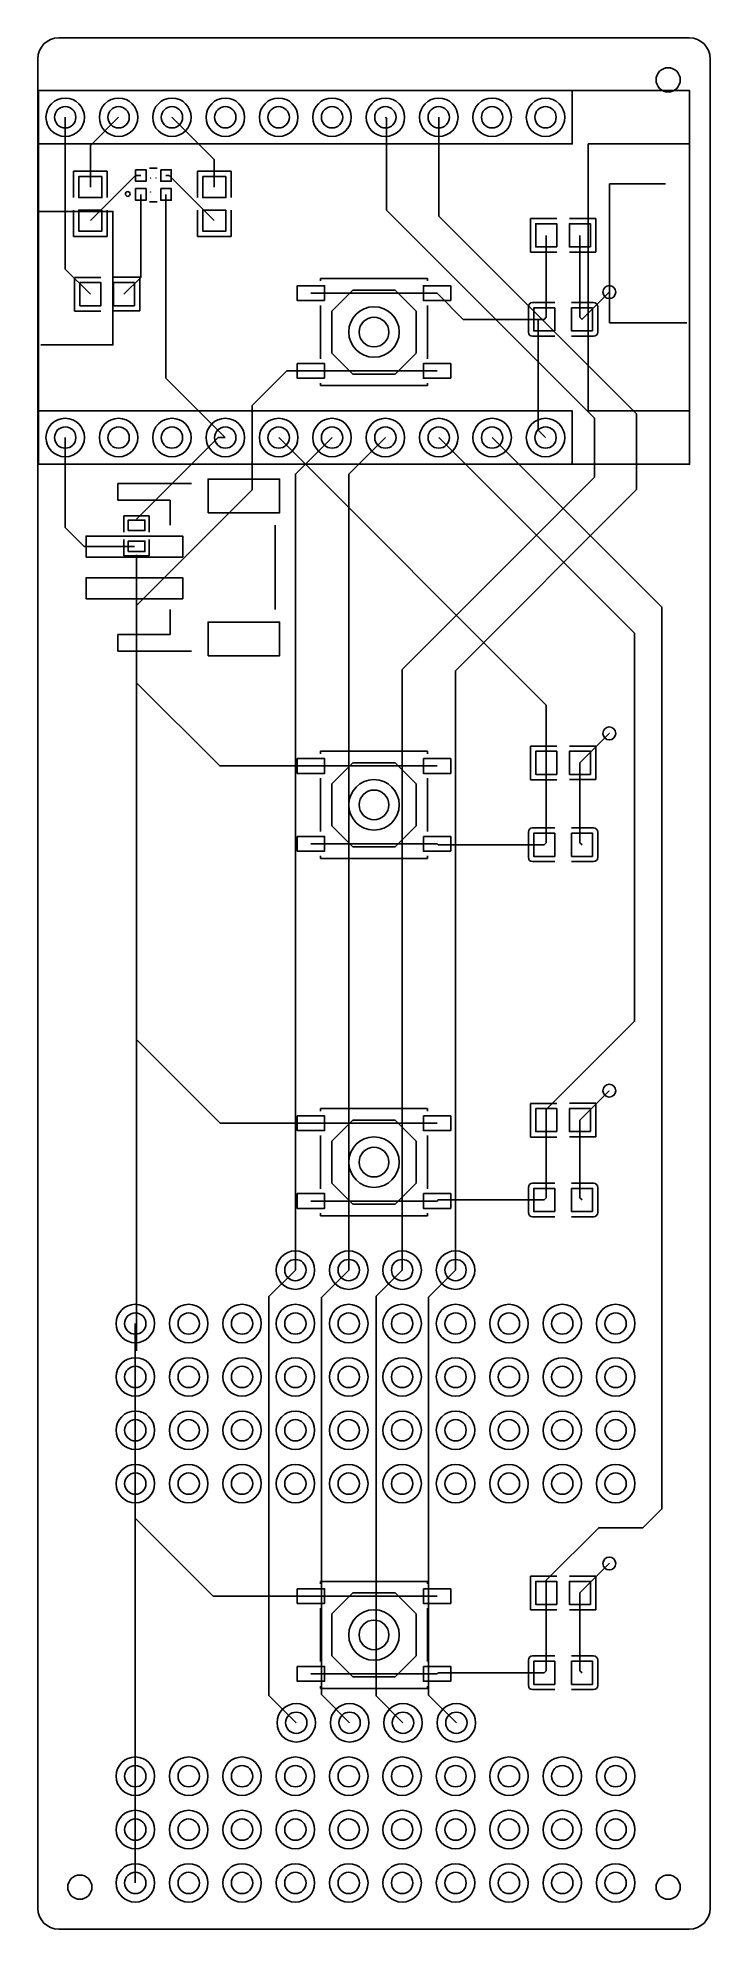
# Model space of a CAD drawing. Header units: millimetres. Extents: x 0 to 32, y -90 to 0.
import ezdxf

# ---------------------------------------------------------------- set-up
doc = ezdxf.new("R2010")
doc.units = ezdxf.units.MM

msp = doc.modelspace()

# ---------------------------------------------------------------- linework, layer by layer
for points in [[(1, 0), (31, 0)], [(0, -89), (0, -1)], [(32, -1), (32, -89)], [(23.528, -2.51), (25.433, -2.51), (25.433, -5.05), (0.033, -5.05), (0.033, -2.51)], [(0.033, -2.51), (23.528, -2.51)], [(25.433, -2.51), (31.021, -2.51), (31.021, -20.29), (0.033, -20.29), (0.033, -2.51), (26.703, -2.51)], [(1.303, -3.78), (1.303, -11.003), (2.5, -12.2)], [(3.843, -3.78), (2.5, -5.123), (2.5, -7.1)], [(6.383, -3.78), (8.4, -5.797), (8.4, -7.1)], [(26.501, -20.9), (26.501, -18.101), (16.6, -8.2), (16.6, -3.837), (16.543, -3.78)], [(19.083, -3.78), (19.083, -8.483), (28.5, -17.9), (28.5, -21.499)], [(31.021, -5.05), (26.195, -5.05), (26.195, -17.75), (31.021, -17.75)], [(5.319, -6.201), (5.682, -6.201)], [(3.3, -6.35), (1.7, -6.35)], [(1.7, -7.6), (1.7, -6.35)], [(2.5, -8.7), (4.65, -6.55), (4.9, -6.55)], [(3.3, -7.6), (3.3, -6.35)], [(8.4, -8.7), (6.25, -6.55), (6.1, -6.55)], [(9.2, -6.35), (7.6, -6.35)], [(7.6, -7.6), (7.6, -6.35)], [(9.2, -7.6), (9.2, -6.35)], [(30.894, -13.559), (27.211, -13.559), (27.211, -6.955), (29.878, -6.955)], [(4.1, -12.2), (4.9, -11.4), (4.9, -7.45)], [(5.682, -7.801), (5.319, -7.801)], [(6.1, -7.45), (6.1, -16.197), (8.923, -19.02)], [(0.147, -14.613), (3.576, -14.613), (3.576, -8.263), (0.02, -8.263)], [(1.705, -8.201), (1.705, -9.451)], [(3.305, -8.201), (3.305, -9.451)], [(7.605, -8.201), (7.605, -9.451)], [(9.205, -8.201), (9.205, -9.451)], [(24.699, -8.605), (23.449, -8.605)], [(23.449, -10.205), (23.449, -8.605)], [(25.3, -8.6), (26.55, -8.6)], [(26.55, -10.2), (26.55, -8.6)], [(3.305, -9.451), (1.705, -9.451)], [(9.205, -9.451), (7.605, -9.451)], [(24.1, -13.4), (24.2, -13.3), (24.2, -9.4)], [(25.9, -13.4), (25.8, -13.3), (25.8, -9.4)], [(24.699, -10.205), (23.449, -10.205)], [(25.3, -10.2), (26.55, -10.2)], [(1.75, -11.4), (1.75, -13)], [(3, -11.4), (1.75, -11.4)], [(3.601, -11.395), (4.851, -11.395)], [(4.851, -11.395), (4.851, -12.995)], [(13.45, -11.45), (18.55, -11.45)], [(13.45, -11.569), (13.45, -11.45)], [(18.55, -11.569), (18.55, -11.45)], [(13, -12.15), (19, -12.15)], [(19, -12.15), (20.25, -13.4), (24.1, -13.4)], [(23.55, -12.6), (23.6, -12.6)], [(24.6, -12.6), (23.6, -12.6)], [(25.4, -12.6), (26.4, -12.6)], [(25.899, -13.4), (27.199, -12.1), (27.2, -12.1)], [(26.45, -12.6), (26.4, -12.6)], [(3, -13), (1.75, -13)], [(3.601, -12.995), (4.851, -12.995)], [(13.45, -15.269), (13.45, -12.731)], [(18.55, -15.269), (18.55, -12.731)], [(23.35, -14), (23.35, -12.8)], [(23.82, -13.4), (23.82, -18.677), (24.163, -19.02)], [(26.65, -14), (26.65, -12.8)], [(23.55, -14.2), (23.6, -14.2)], [(24.6, -14.2), (23.6, -14.2)], [(25.4, -14.2), (26.4, -14.2)], [(26.45, -14.2), (26.4, -14.2)], [(13, -15.85), (11.85, -15.85), (10.199, -17.501)], [(13, -15.85), (19, -15.85)], [(13.45, -16.55), (13.45, -16.431)], [(18.55, -16.55), (13.45, -16.55)], [(18.55, -16.55), (18.55, -16.431)], [(23.528, -17.75), (25.433, -17.75), (25.433, -20.29), (0.033, -20.29), (0.033, -17.75)], [(0.033, -17.75), (23.528, -17.75)], [(10.199, -17.501), (10.199, -20.6)], [(1.303, -19.02), (1.303, -23.303), (2.209, -24.209), (4.597, -24.209)], [(8.923, -19.02), (8.58, -19.02), (4.7, -22.9)], [(11.463, -19.02), (24.2, -31.757), (24.2, -34.5)], [(12.26, -58.64), (12.26, -20.763), (14.003, -19.02)], [(14.8, -58.64), (14.8, -20.763), (16.543, -19.02)], [(19.083, -19.02), (28.4, -28.337), (28.4, -46.8), (24.2, -51), (24.2, -51.5)], [(21.623, -19.02), (29.7, -27.097), (29.7, -70), (28.8, -70.9), (26.7, -70.9), (24.2, -73.4), (24.2, -74)], [(4.7, -27.013), (10.199, -21.514), (10.199, -20.6)], [(3.809, -22), (3.809, -21.212)], [(3.809, -21.212), (7.314, -21.212)], [(17.339, -58.641), (17.339, -30.059), (26.501, -20.9)], [(19.879, -30.12), (28.5, -21.499)], [(6.298, -22), (3.809, -22)], [(6.298, -23.193), (6.298, -22)], [(4.1, -22.75), (5.3, -22.75)], [(4.1, -23.52), (4.1, -22.75)], [(5.3, -23.52), (5.3, -22.75)], [(11.302, -23.193), (11.302, -27.207)], [(4.1, -23.88), (4.1, -24.65)], [(5.3, -23.88), (5.3, -24.65)], [(4.1, -24.65), (5.3, -24.65)], [(4.7, -24.6), (4.7, -35.558), (4.7, -62.476)], [(6.298, -28.4), (6.298, -27.207)], [(3.809, -29.188), (3.809, -28.4)], [(3.809, -28.4), (6.298, -28.4)], [(7.314, -29.188), (3.809, -29.188)], [(19.879, -58.641), (19.879, -30.12)], [(13, -34.65), (8.662, -34.65), (4.7, -30.688)], [(27.2, -33.1), (27.2, -33.1), (25.8, -34.5)], [(13.45, -33.95), (18.55, -33.95)], [(13.45, -33.95), (13.45, -34.069)], [(18.55, -33.95), (18.55, -34.069)], [(24.699, -33.705), (23.449, -33.705)], [(23.449, -35.305), (23.449, -33.705)], [(25.3, -33.7), (26.55, -33.7)], [(26.55, -35.3), (26.55, -33.7)], [(13, -34.65), (19, -34.65)], [(24.1, -38.4), (24.2, -38.3), (24.2, -34.5)], [(25.9, -38.4), (25.8, -38.3), (25.8, -34.5)], [(13.45, -35.231), (13.45, -37.769)], [(18.55, -35.231), (18.55, -37.769)], [(24.699, -35.305), (23.449, -35.305)], [(25.3, -35.3), (26.55, -35.3)], [(23.55, -37.6), (23.6, -37.6)], [(24.6, -37.6), (23.6, -37.6)], [(25.4, -37.6), (26.4, -37.6)], [(26.45, -37.6), (26.4, -37.6)], [(13, -38.35), (19, -38.35)], [(19, -38.35), (19.05, -38.4), (24.1, -38.4)], [(23.35, -39), (23.35, -37.8)], [(26.65, -39), (26.65, -37.8)], [(13.45, -38.931), (13.45, -39.05)], [(18.55, -39.05), (13.45, -39.05)], [(18.55, -38.931), (18.55, -39.05)], [(23.55, -39.2), (23.6, -39.2)], [(24.6, -39.2), (23.6, -39.2)], [(25.4, -39.2), (26.4, -39.2)], [(26.45, -39.2), (26.4, -39.2)], [(13, -51.65), (8.684, -51.65), (4.7, -47.666)], [(25.8, -51.5), (27.2, -50.1), (27.2, -50.1)], [(13.45, -50.95), (18.55, -50.95)], [(13.45, -50.95), (13.45, -51.069)], [(18.55, -50.95), (18.55, -51.069)], [(24.699, -50.705), (23.449, -50.705)], [(23.449, -52.305), (23.449, -50.705)], [(25.3, -50.7), (26.55, -50.7)], [(26.55, -52.3), (26.55, -50.7)], [(13, -51.65), (19, -51.65)], [(24.1, -55.3), (24.2, -55.2), (24.2, -51.5)], [(25.9, -55.3), (25.8, -55.2), (25.8, -51.5)], [(13.45, -52.231), (13.45, -54.769)], [(18.55, -52.231), (18.55, -54.769)], [(24.699, -52.305), (23.449, -52.305)], [(25.3, -52.3), (26.55, -52.3)], [(23.35, -55.9), (23.35, -54.7)], [(23.55, -54.5), (23.6, -54.5)], [(24.6, -54.5), (23.6, -54.5)], [(25.4, -54.5), (26.4, -54.5)], [(26.45, -54.5), (26.4, -54.5)], [(26.65, -55.9), (26.65, -54.7)], [(13, -55.35), (19, -55.35)], [(19, -55.35), (19.05, -55.3), (24.1, -55.3)], [(13.45, -55.931), (13.45, -56.05)], [(18.55, -56.05), (13.45, -56.05)], [(18.55, -55.931), (18.55, -56.05)], [(23.55, -56.1), (23.6, -56.1)], [(24.6, -56.1), (23.6, -56.1)], [(25.4, -56.1), (26.4, -56.1)], [(26.45, -56.1), (26.4, -56.1)], [(12.3, -80.18), (11, -78.88), (11, -59.9), (12.26, -58.64)], [(14.84, -80.18), (13.5, -78.84), (13.5, -59.94), (14.8, -58.64)], [(17.38, -80.18), (16.1, -78.9), (16.1, -59.88), (17.34, -58.64)], [(19.92, -80.18), (18.6, -78.86), (18.6, -59.92), (19.88, -58.64)], [(4.64, -61.18), (4.64, -63.72)], [(4.64, -63.72), (4.64, -66.26)], [(4.64, -66.26), (4.64, -68.8)], [(13.001, -74.151), (8.35, -74.151), (4.639, -70.44), (4.639, -68.799)], [(4.64, -68.8), (4.64, -82.72)], [(27.2, -72.6), (27.2, -72.6), (25.8, -74)], [(13.45, -73.45), (18.55, -73.45)], [(13.45, -73.45), (13.45, -73.569)], [(18.55, -73.45), (18.55, -73.569)], [(24.699, -73.205), (23.449, -73.205)], [(23.449, -74.805), (23.449, -73.205)], [(25.3, -73.2), (26.55, -73.2)], [(26.55, -74.8), (26.55, -73.2)], [(13, -74.15), (19, -74.15)], [(24.1, -77.8), (24.2, -77.7), (24.2, -74)], [(25.9, -77.8), (25.8, -77.7), (25.8, -74)], [(13.45, -74.731), (13.45, -77.269)], [(18.55, -74.731), (18.55, -77.269)], [(24.699, -74.805), (23.449, -74.805)], [(25.3, -74.8), (26.55, -74.8)], [(23.35, -78.4), (23.35, -77.2)], [(23.55, -77), (23.6, -77)], [(24.6, -77), (23.6, -77)], [(25.4, -77), (26.4, -77)], [(26.45, -77), (26.4, -77)], [(26.65, -78.4), (26.65, -77.2)], [(13, -77.85), (19, -77.85)], [(19, -77.85), (19.05, -77.8), (24.1, -77.8)], [(13.45, -78.431), (13.45, -78.55)], [(18.55, -78.55), (13.45, -78.55)], [(18.55, -78.431), (18.55, -78.55)], [(23.55, -78.6), (23.6, -78.6)], [(24.6, -78.6), (23.6, -78.6)], [(25.4, -78.6), (26.4, -78.6)], [(26.45, -78.6), (26.4, -78.6)], [(4.64, -82.72), (4.64, -85.26)], [(4.64, -85.26), (4.64, -87.8)], [(31, -90), (1, -90)]]:
    msp.add_lwpolyline(points)
for points in [[(4.65, -6.276), (5.15, -6.276), (5.15, -6.826), (4.65, -6.826)], [(5.85, -6.276), (6.35, -6.276), (6.35, -6.826), (5.85, -6.826)], [(3.05, -6.6), (3.05, -7.6), (1.95, -7.6), (1.95, -6.6)], [(4.65, -7.176), (5.15, -7.176), (5.15, -7.726), (4.65, -7.726)], [(5.37, -6.671), (5.37, -6.671), (5.37, -6.681), (5.37, -6.681), (5.37, -6.671)], [(5.63, -6.661), (5.63, -6.661), (5.63, -6.67), (5.63, -6.67), (5.63, -6.661)], [(5.85, -7.176), (6.35, -7.176), (6.35, -7.726), (5.85, -7.726)], [(8.95, -6.6), (8.95, -7.6), (7.85, -7.6), (7.85, -6.6)], [(5.37, -7.331), (5.37, -7.331), (5.37, -7.34), (5.37, -7.34), (5.37, -7.331)], [(3.05, -8.2), (3.05, -9.2), (1.95, -9.2), (1.95, -8.2)], [(8.95, -8.2), (8.95, -9.2), (7.85, -9.2), (7.85, -8.2)], [(24.7, -9.95), (23.7, -9.95), (23.7, -8.85), (24.7, -8.85)], [(26.3, -9.95), (25.3, -9.95), (25.3, -8.85), (26.3, -8.85)], [(2, -11.65), (3, -11.65), (3, -12.75), (2, -12.75)], [(3.6, -11.65), (4.6, -11.65), (4.6, -12.75), (3.6, -12.75)], [(13.65, -12.5), (12.35, -12.5), (12.35, -11.8), (13.65, -11.8)], [(17, -16), (15, -16), (15, -16), (14, -15), (14, -13), (15, -12), (17, -12), (18, -13), (18, -15), (18, -15), (17, -16)], [(19.65, -12.5), (18.35, -12.5), (18.35, -11.8), (19.65, -11.8)], [(24.6, -13.95), (23.6, -13.95), (23.6, -12.85), (24.6, -12.85)], [(26.4, -13.95), (25.4, -13.95), (25.4, -12.85), (26.4, -12.85)], [(13.65, -16.2), (12.35, -16.2), (12.35, -15.5), (13.65, -15.5)], [(19.65, -16.2), (18.35, -16.2), (18.35, -15.5), (19.65, -15.5)], [(8.103, -22.597), (11.504, -22.597), (11.504, -20.996), (8.103, -20.996)], [(4.3, -23.45), (4.3, -22.95), (5.1, -22.95), (5.1, -23.45)], [(6.896, -24.71), (6.896, -23.709), (2.297, -23.709), (2.297, -24.71)], [(4.3, -24.45), (4.3, -23.95), (5.1, -23.95), (5.1, -24.45)], [(6.896, -26.691), (6.896, -25.69), (2.297, -25.69), (2.297, -26.691)], [(8.103, -29.404), (11.504, -29.404), (11.504, -27.804), (8.103, -27.804)], [(24.7, -35.05), (23.7, -35.05), (23.7, -33.95), (24.7, -33.95)], [(26.3, -35.05), (25.3, -35.05), (25.3, -33.95), (26.3, -33.95)], [(12.35, -34.3), (13.65, -34.3), (13.65, -35), (12.35, -35)], [(15, -34.5), (17, -34.5), (17, -34.5), (18, -35.5), (18, -37.5), (17, -38.5), (15, -38.5), (14, -37.5), (14, -35.5), (14, -35.5), (15, -34.5)], [(18.35, -34.3), (19.65, -34.3), (19.65, -35), (18.35, -35)], [(12.35, -38), (13.65, -38), (13.65, -38.7), (12.35, -38.7)], [(18.35, -38), (19.65, -38), (19.65, -38.7), (18.35, -38.7)], [(24.6, -38.95), (23.6, -38.95), (23.6, -37.85), (24.6, -37.85)], [(26.4, -38.95), (25.4, -38.95), (25.4, -37.85), (26.4, -37.85)], [(12.35, -51.3), (13.65, -51.3), (13.65, -52), (12.35, -52)], [(18.35, -51.3), (19.65, -51.3), (19.65, -52), (18.35, -52)], [(24.7, -52.05), (23.7, -52.05), (23.7, -50.95), (24.7, -50.95)], [(26.3, -52.05), (25.3, -52.05), (25.3, -50.95), (26.3, -50.95)], [(15, -51.5), (17, -51.5), (17, -51.5), (18, -52.5), (18, -54.5), (17, -55.5), (15, -55.5), (14, -54.5), (14, -52.5), (14, -52.5), (15, -51.5)], [(24.6, -55.85), (23.6, -55.85), (23.6, -54.75), (24.6, -54.75)], [(26.4, -55.85), (25.4, -55.85), (25.4, -54.75), (26.4, -54.75)], [(12.35, -55), (13.65, -55), (13.65, -55.7), (12.35, -55.7)], [(18.35, -55), (19.65, -55), (19.65, -55.7), (18.35, -55.7)], [(12.35, -73.8), (13.65, -73.8), (13.65, -74.5), (12.35, -74.5)], [(18.35, -73.8), (19.65, -73.8), (19.65, -74.5), (18.35, -74.5)], [(24.7, -74.55), (23.7, -74.55), (23.7, -73.45), (24.7, -73.45)], [(26.3, -74.55), (25.3, -74.55), (25.3, -73.45), (26.3, -73.45)], [(15, -74), (17, -74), (17, -74), (18, -75), (18, -77), (17, -78), (15, -78), (14, -77), (14, -75), (14, -75), (15, -74)], [(24.6, -78.35), (23.6, -78.35), (23.6, -77.25), (24.6, -77.25)], [(26.4, -78.35), (25.4, -78.35), (25.4, -77.25), (26.4, -77.25)], [(12.35, -77.5), (13.65, -77.5), (13.65, -78.2), (12.35, -78.2)], [(18.35, -77.5), (19.65, -77.5), (19.65, -78.2), (18.35, -78.2)]]:
    msp.add_lwpolyline(points, close=True)
for centre, radius in [((30, -2), 0.576), ((30, -2), 0.576), ((1.303, -3.78), 0.915), ((1.303, -3.78), 0.508), ((3.843, -3.78), 0.915), ((3.843, -3.78), 0.508), ((6.383, -3.78), 0.915), ((6.383, -3.78), 0.508), ((8.923, -3.78), 0.915), ((8.923, -3.78), 0.508), ((11.463, -3.78), 0.915), ((11.463, -3.78), 0.508), ((14.003, -3.78), 0.915), ((14.003, -3.78), 0.508), ((16.543, -3.78), 0.915), ((16.543, -3.78), 0.508), ((19.083, -3.78), 0.915), ((19.083, -3.78), 0.508), ((21.623, -3.78), 0.915), ((21.623, -3.78), 0.508), ((24.163, -3.78), 0.915), ((24.163, -3.78), 0.508), ((4.28, -7.431), 0.112), ((27.2, -12.1), 0.307), ((16, -14), 1.2), ((16, -14), 0.707), ((1.303, -19.02), 0.915), ((1.303, -19.02), 0.508), ((3.843, -19.02), 0.915), ((3.843, -19.02), 0.508), ((6.383, -19.02), 0.915), ((6.383, -19.02), 0.508), ((8.923, -19.02), 0.915), ((8.923, -19.02), 0.508), ((11.463, -19.02), 0.915), ((11.463, -19.02), 0.508), ((14.003, -19.02), 0.915), ((14.003, -19.02), 0.508), ((16.543, -19.02), 0.915), ((16.543, -19.02), 0.508), ((19.083, -19.02), 0.915), ((19.083, -19.02), 0.508), ((21.623, -19.02), 0.915), ((21.623, -19.02), 0.508), ((24.163, -19.02), 0.915), ((24.163, -19.02), 0.508), ((27.2, -33.1), 0.307), ((16, -36.5), 1.2), ((16, -36.5), 0.707), ((27.2, -50.1), 0.307), ((16, -53.5), 1.2), ((16, -53.5), 0.707), ((12.26, -58.64), 0.915), ((12.26, -58.64), 0.508), ((14.8, -58.64), 0.915), ((14.8, -58.64), 0.508), ((17.34, -58.64), 0.915), ((17.34, -58.64), 0.508), ((19.88, -58.64), 0.915), ((19.88, -58.64), 0.508), ((4.64, -61.18), 0.915), ((7.18, -61.18), 0.915), ((9.72, -61.18), 0.915), ((12.26, -61.18), 0.915), ((14.8, -61.18), 0.915), ((17.34, -61.18), 0.915), ((19.88, -61.18), 0.915), ((22.42, -61.18), 0.915), ((24.96, -61.18), 0.915), ((27.5, -61.18), 0.915), ((4.64, -61.18), 0.508), ((7.18, -61.18), 0.508), ((9.72, -61.18), 0.508), ((12.26, -61.18), 0.508), ((14.8, -61.18), 0.508), ((17.34, -61.18), 0.508), ((19.88, -61.18), 0.508), ((22.42, -61.18), 0.508), ((24.96, -61.18), 0.508), ((27.5, -61.18), 0.508), ((4.64, -63.72), 0.915), ((7.18, -63.72), 0.915), ((9.72, -63.72), 0.915), ((12.26, -63.72), 0.915), ((14.8, -63.72), 0.915), ((17.34, -63.72), 0.915), ((19.88, -63.72), 0.915), ((22.42, -63.72), 0.915), ((24.96, -63.72), 0.915), ((27.5, -63.72), 0.915), ((4.64, -63.72), 0.508), ((7.18, -63.72), 0.508), ((9.72, -63.72), 0.508), ((12.26, -63.72), 0.508), ((14.8, -63.72), 0.508), ((17.34, -63.72), 0.508), ((19.88, -63.72), 0.508), ((22.42, -63.72), 0.508), ((24.96, -63.72), 0.508), ((27.5, -63.72), 0.508), ((4.64, -66.26), 0.915), ((7.18, -66.26), 0.915), ((9.72, -66.26), 0.915), ((12.26, -66.26), 0.915), ((14.8, -66.26), 0.915), ((17.34, -66.26), 0.915), ((19.88, -66.26), 0.915), ((22.42, -66.26), 0.915), ((24.96, -66.26), 0.915), ((27.5, -66.26), 0.915), ((4.64, -66.26), 0.508), ((7.18, -66.26), 0.508), ((9.72, -66.26), 0.508), ((12.26, -66.26), 0.508), ((14.8, -66.26), 0.508), ((17.34, -66.26), 0.508), ((19.88, -66.26), 0.508), ((22.42, -66.26), 0.508), ((24.96, -66.26), 0.508), ((27.5, -66.26), 0.508), ((4.64, -68.8), 0.915), ((4.64, -68.8), 0.508), ((7.18, -68.8), 0.915), ((7.18, -68.8), 0.508), ((9.72, -68.8), 0.915), ((9.72, -68.8), 0.508), ((12.26, -68.8), 0.915), ((12.26, -68.8), 0.508), ((14.8, -68.8), 0.915), ((14.8, -68.8), 0.508), ((17.34, -68.8), 0.915), ((17.34, -68.8), 0.508), ((19.88, -68.8), 0.915), ((19.88, -68.8), 0.508), ((22.42, -68.8), 0.915), ((22.42, -68.8), 0.508), ((24.96, -68.8), 0.915), ((24.96, -68.8), 0.508), ((27.5, -68.8), 0.915), ((27.5, -68.8), 0.508), ((27.2, -72.6), 0.307), ((16, -76), 1.2), ((16, -76), 0.707), ((12.3, -80.18), 0.915), ((12.3, -80.18), 0.508), ((14.84, -80.18), 0.915), ((14.84, -80.18), 0.508), ((17.38, -80.18), 0.915), ((17.38, -80.18), 0.508), ((19.92, -80.18), 0.915), ((19.92, -80.18), 0.508), ((4.64, -82.72), 0.915), ((7.18, -82.72), 0.915), ((9.72, -82.72), 0.915), ((12.26, -82.72), 0.915), ((14.8, -82.72), 0.915), ((17.34, -82.72), 0.915), ((19.88, -82.72), 0.915), ((22.42, -82.72), 0.915), ((24.96, -82.72), 0.915), ((27.5, -82.72), 0.915), ((4.64, -82.72), 0.508), ((7.18, -82.72), 0.508), ((9.72, -82.72), 0.508), ((12.26, -82.72), 0.508), ((14.8, -82.72), 0.508), ((17.34, -82.72), 0.508), ((19.88, -82.72), 0.508), ((22.42, -82.72), 0.508), ((24.96, -82.72), 0.508), ((27.5, -82.72), 0.508), ((4.64, -85.26), 0.915), ((7.18, -85.26), 0.915), ((9.72, -85.26), 0.915), ((12.26, -85.26), 0.915), ((14.8, -85.26), 0.915), ((17.34, -85.26), 0.915), ((19.88, -85.26), 0.915), ((22.42, -85.26), 0.915), ((24.96, -85.26), 0.915), ((27.5, -85.26), 0.915), ((4.64, -85.26), 0.508), ((7.18, -85.26), 0.508), ((9.72, -85.26), 0.508), ((12.26, -85.26), 0.508), ((14.8, -85.26), 0.508), ((17.34, -85.26), 0.508), ((19.88, -85.26), 0.508), ((22.42, -85.26), 0.508), ((24.96, -85.26), 0.508), ((27.5, -85.26), 0.508), ((4.64, -87.8), 0.915), ((4.64, -87.8), 0.508), ((7.18, -87.8), 0.915), ((7.18, -87.8), 0.508), ((9.72, -87.8), 0.915), ((9.72, -87.8), 0.508), ((12.26, -87.8), 0.915), ((12.26, -87.8), 0.508), ((14.8, -87.8), 0.915), ((14.8, -87.8), 0.508), ((17.34, -87.8), 0.915), ((17.34, -87.8), 0.508), ((19.88, -87.8), 0.915), ((19.88, -87.8), 0.508), ((22.42, -87.8), 0.915), ((22.42, -87.8), 0.508), ((24.96, -87.8), 0.915), ((24.96, -87.8), 0.508), ((27.5, -87.8), 0.915), ((27.5, -87.8), 0.508), ((2, -88), 0.576), ((2, -88), 0.576), ((30, -88), 0.576), ((30, -88), 0.576)]:
    msp.add_circle(centre, radius)
for centre, radius, start, end in [((1, -1), 1, 90, 180), ((31, -1), 1, 360, 90), ((23.55, -12.8), 0.2, 90, 180), ((26.45, -12.8), 0.2, 0, 90), ((23.55, -14), 0.2, 180, 270), ((26.45, -14), 0.2, 270, 0), ((23.55, -37.8), 0.2, 90, 180), ((26.45, -37.8), 0.2, 0, 90), ((23.55, -39), 0.2, 180, 270), ((26.45, -39), 0.2, 270, 0), ((23.55, -54.7), 0.2, 90, 180), ((26.45, -54.7), 0.2, 0, 90), ((23.55, -55.9), 0.2, 180, 270), ((26.45, -55.9), 0.2, 270, 0), ((23.55, -77.2), 0.2, 90, 180), ((26.45, -77.2), 0.2, 0, 90), ((23.55, -78.4), 0.2, 180, 270), ((26.45, -78.4), 0.2, 270, 0), ((1, -89), 1, 180, 270), ((31, -89), 1, 270, 0)]:
    msp.add_arc(centre, radius, start, end)

doc.saveas('drawing.dxf')
